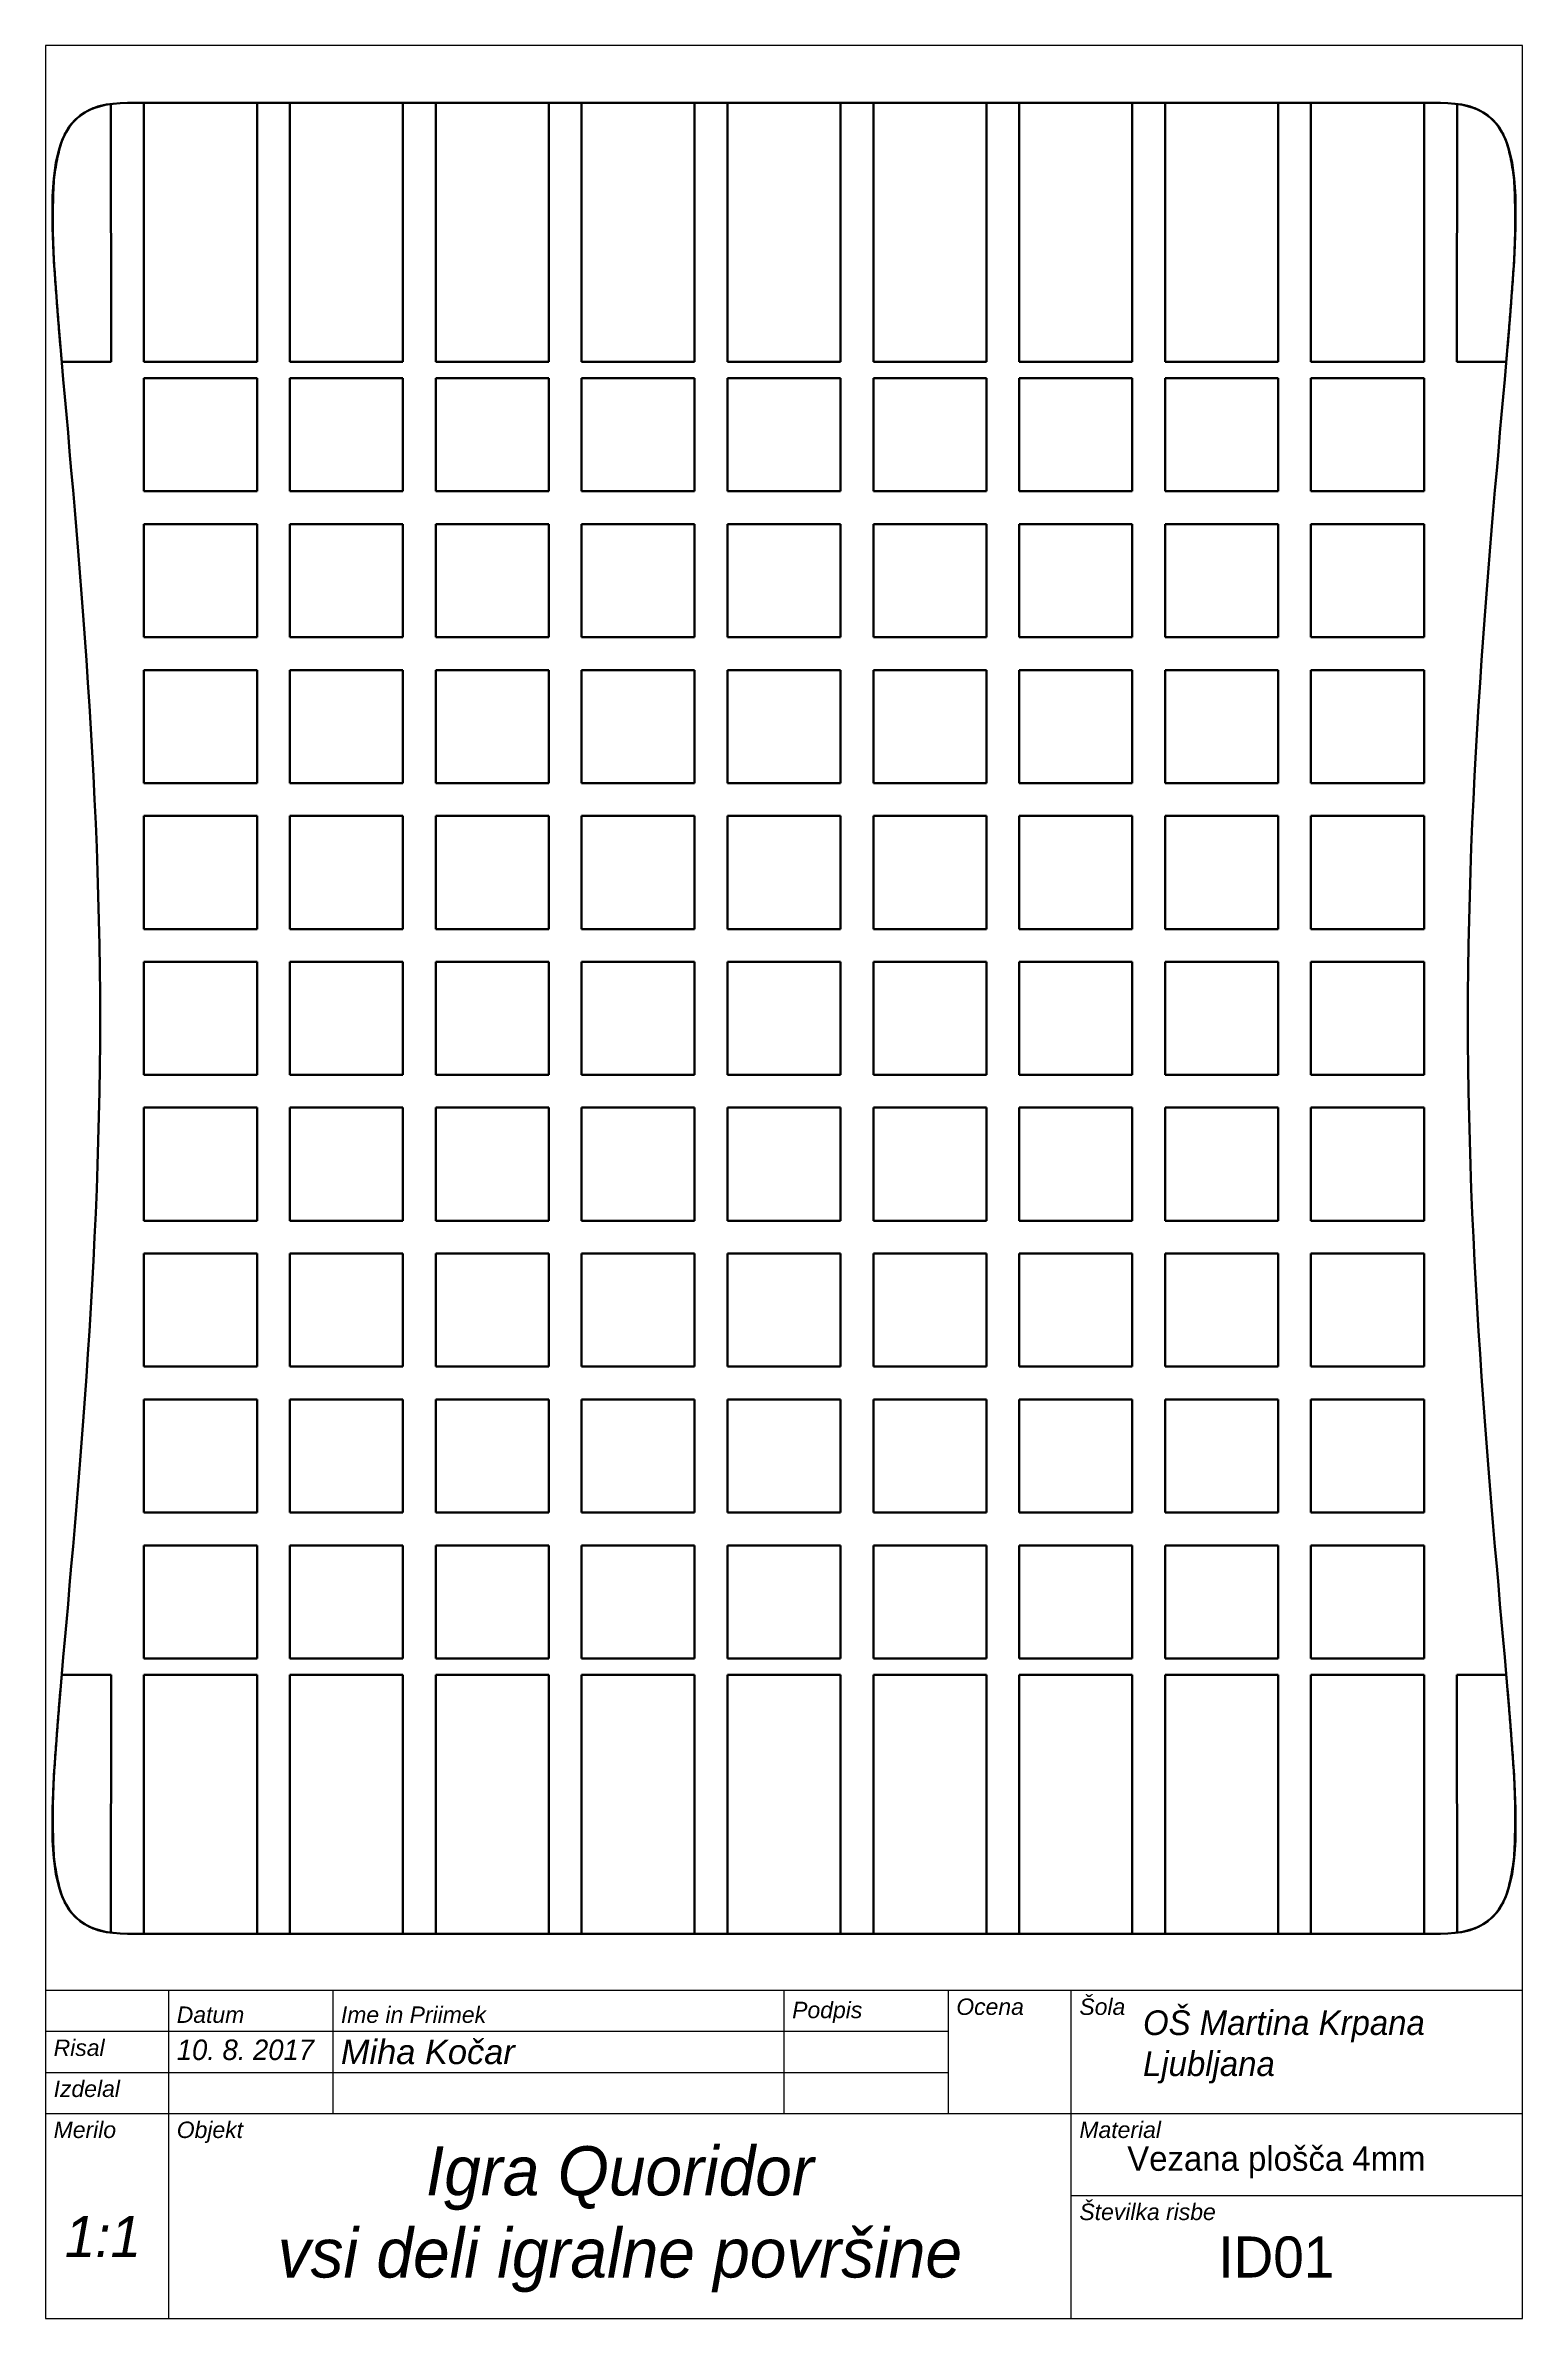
# Model space of a CAD drawing. Header units: millimetres. Extents: x 20 to 200, y 10 to 287.
import ezdxf

# ---------------------------------------------------------------- set-up
doc = ezdxf.new("R2010")
doc.units = ezdxf.units.MM
doc.layers.get('0').update_dxf_attribs({"lineweight": 25, "true_color": 0xffffff})
for name, color, linetype, lineweight, true_color in [('0. Besedilo_noge', 174, 'Continuous', 25, 0x000080), ('Dno', 30, 'Continuous', 100, 0xff7f00), ('Obroba_risbe', 252, 'Continuous', 30, 0xa0a0a4), ('Opis_noge', 252, 'Continuous', 25, 0xa0a0a4), ('Polje', 94, 'Continuous', 50, 0x008000), ('Stene', 14, 'Continuous', 70, 0x800000)]:
    doc.layers.add(name, color=color, linetype=linetype, lineweight=lineweight, true_color=true_color)
doc.styles.add('textstyle0', font='')
doc.styles.add('textstyle1', font='')
doc.styles.add('textstyle10', font='')
doc.styles.add('textstyle11', font='')
doc.styles.add('textstyle12', font='')
doc.styles.add('textstyle13', font='')
doc.styles.add('textstyle14', font='')
doc.styles.add('textstyle15', font='')
doc.styles.add('textstyle16', font='')
doc.styles.add('textstyle17', font='')
doc.styles.add('textstyle2', font='')
doc.styles.add('textstyle3', font='')
doc.styles.add('textstyle4', font='')
doc.styles.add('textstyle5', font='')
doc.styles.add('textstyle6', font='')
doc.styles.add('textstyle7', font='')
doc.styles.add('textstyle8', font='')
doc.styles.add('textstyle9', font='')
doc.styles.get('textstyle0').set_extended_font_data('Arial', italic=True)
doc.styles.get('textstyle1').set_extended_font_data('Arial', italic=True)
doc.styles.get('textstyle10').set_extended_font_data('Arial', italic=True)
doc.styles.get('textstyle11').set_extended_font_data('osifont', italic=True)
doc.styles.get('textstyle12').set_extended_font_data('Arial', italic=True)
doc.styles.get('textstyle13').set_extended_font_data('osifont', italic=True)
doc.styles.get('textstyle14').set_extended_font_data('osifont', italic=True)
doc.styles.get('textstyle15').set_extended_font_data('osifont', italic=True)
doc.styles.get('textstyle16').set_extended_font_data('osifont', italic=True)
doc.styles.get('textstyle17').set_extended_font_data('osifont', italic=True)
doc.styles.get('textstyle2').set_extended_font_data('Arial', italic=True)
doc.styles.get('textstyle3').set_extended_font_data('Arial', italic=True)
doc.styles.get('textstyle4').set_extended_font_data('Arial', italic=True)
doc.styles.get('textstyle5').set_extended_font_data('Arial', italic=True)
doc.styles.get('textstyle6').set_extended_font_data('Arial', italic=True)
doc.styles.get('textstyle7').set_extended_font_data('Arial', italic=True)
doc.styles.get('textstyle8').set_extended_font_data('Arial', italic=True)
doc.styles.get('textstyle9').set_extended_font_data('Arial', italic=True)

# ---------------------------------------------------------------- blocks, each defined once
blk = doc.blocks.new('cici_A4P')
at = {"layer": 'Obroba_risbe'}
for p, q in [((20, 287), (20, 10)), ((200, 287), (20, 287)), ((200, 10), (200, 287)), ((20, 50), (200, 50)), ((35, 50), (35, 10)), ((55, 50), (55, 35)), ((110, 50), (110, 35)), ((130, 50), (130, 35)), ((145, 10), (145, 50)), ((20, 45), (130, 45)), ((20, 40), (130, 40)), ((20, 35), (200, 35)), ((145, 25), (200, 25)), ((20, 10), (200, 10))]:
    blk.add_line(p, q, dxfattribs=at)
at = {"layer": '0. Besedilo_noge', "char_height": 1}
for s, insert, attachment_point, style in [('\\H3;OŠ Martina Krpana\\PLjubljana', (153.75, 47.55), 1, 'textstyle16'), ('\\H2.5;10. 8. 2017', (36, 44), 1, 'textstyle11'), ('\\H3;Miha Kočar', (56, 44), 1, 'textstyle12'), ('\\H6;Igra Quoridor\\Pvsi deli igralne površine', (90, 31), 2, 'textstyle17'), ('\\fosifont|b0|i0|c0|p0;\\H3;Vezana plošča 4mm', (170, 31), 2, 'textstyle15'), ('\\H5;1:1', (27, 20), 5, 'textstyle13'), ('\\fosifont|b0|i0|c0|p0;\\H5;ID01', (170, 20), 2, 'textstyle14')]:
    blk.add_mtext(s, dxfattribs=dict(at, insert=insert, attachment_point=attachment_point, style=style))
at = {"layer": 'Opis_noge', "char_height": 1}
for s, insert, attachment_point, style in [('\\H2;Datum', (36, 46), 7, 'textstyle4'), ('\\H2;Ime in Priimek', (56, 46), 7, 'textstyle10'), ('\\H2;Podpis', (111, 46), 7, 'textstyle9'), ('\\H2;Ocena', (131, 49), 1, 'textstyle8'), ('\\H2;Šola', (146, 49), 1, 'textstyle7'), ('\\H2;Risal', (21, 44), 1, 'textstyle2'), ('\\H2;Izdelal', (21, 39), 1, 'textstyle3'), ('\\H2;Merilo', (21, 34), 1, 'textstyle1'), ('\\H2;Objekt', (36, 34), 1, 'textstyle0'), ('\\H2;Material', (146, 34), 1, 'textstyle6'), ('\\H2;Številka risbe', (146, 24), 1, 'textstyle5')]:
    blk.add_mtext(s, dxfattribs=dict(at, insert=insert, attachment_point=attachment_point, style=style))

msp = doc.modelspace()

# ---------------------------------------------------------------- linework, layer by layer
at = {"layer": 'Dno'}
for p, q in [((30, 280), (190, 280)), ((30, 56.89), (190, 56.89))]:
    msp.add_line(p, q, dxfattribs=at)
for points in [[(30, 280), (20, 280), (20, 264.22), (30, 168.44), (20, 72.67), (20, 56.89), (30, 56.89)], [(190, 280), (200, 280), (200, 264.22), (190, 168.44), (200, 72.67), (200, 56.89), (190, 56.89)]]:
    msp.add_open_spline(points, degree=3, dxfattribs=at)
at = {"layer": 'Polje'}
for p, q in [((32, 246.44), (45.78, 246.44)), ((32, 232.67), (32, 246.44)), ((45.78, 246.44), (45.78, 232.67)), ((49.78, 246.44), (63.56, 246.44)), ((49.78, 232.67), (49.78, 246.44)), ((63.56, 246.44), (63.56, 232.67)), ((67.56, 246.44), (81.33, 246.44)), ((67.56, 232.67), (67.56, 246.44)), ((81.33, 246.44), (81.33, 232.67)), ((85.33, 246.44), (99.11, 246.44)), ((85.33, 232.67), (85.33, 246.44)), ((99.11, 246.44), (99.11, 232.67)), ((103.11, 246.44), (116.89, 246.44)), ((103.11, 232.67), (103.11, 246.44)), ((116.89, 246.44), (116.89, 232.67)), ((120.89, 246.44), (134.67, 246.44)), ((120.89, 232.67), (120.89, 246.44)), ((134.67, 246.44), (134.67, 232.67)), ((138.67, 246.44), (152.44, 246.44)), ((138.67, 232.67), (138.67, 246.44)), ((152.44, 246.44), (152.44, 232.67)), ((156.44, 246.44), (170.22, 246.44)), ((156.44, 232.67), (156.44, 246.44)), ((170.22, 246.44), (170.22, 232.67)), ((174.22, 246.44), (188, 246.44)), ((174.22, 232.67), (174.22, 246.44)), ((188, 246.44), (188, 232.67)), ((45.78, 232.67), (32, 232.67)), ((63.56, 232.67), (49.78, 232.67)), ((81.33, 232.67), (67.56, 232.67)), ((99.11, 232.67), (85.33, 232.67)), ((116.89, 232.67), (103.11, 232.67)), ((134.67, 232.67), (120.89, 232.67)), ((152.44, 232.67), (138.67, 232.67)), ((170.22, 232.67), (156.44, 232.67)), ((188, 232.67), (174.22, 232.67)), ((32, 228.67), (45.78, 228.67)), ((32, 214.89), (32, 228.67)), ((45.78, 228.67), (45.78, 214.89)), ((49.78, 228.67), (63.56, 228.67)), ((49.78, 214.89), (49.78, 228.67)), ((63.56, 228.67), (63.56, 214.89)), ((67.56, 228.67), (81.33, 228.67)), ((67.56, 214.89), (67.56, 228.67)), ((81.33, 228.67), (81.33, 214.89)), ((85.33, 228.67), (99.11, 228.67)), ((85.33, 214.89), (85.33, 228.67)), ((99.11, 228.67), (99.11, 214.89)), ((103.11, 228.67), (116.89, 228.67)), ((103.11, 214.89), (103.11, 228.67)), ((116.89, 228.67), (116.89, 214.89)), ((120.89, 228.67), (134.67, 228.67)), ((120.89, 214.89), (120.89, 228.67)), ((134.67, 228.67), (134.67, 214.89)), ((138.67, 228.67), (152.44, 228.67)), ((138.67, 214.89), (138.67, 228.67)), ((152.44, 228.67), (152.44, 214.89)), ((156.44, 228.67), (170.22, 228.67)), ((156.44, 214.89), (156.44, 228.67)), ((170.22, 228.67), (170.22, 214.89)), ((174.22, 228.67), (188, 228.67)), ((174.22, 214.89), (174.22, 228.67)), ((188, 228.67), (188, 214.89)), ((45.78, 214.89), (32, 214.89)), ((63.56, 214.89), (49.78, 214.89)), ((81.33, 214.89), (67.56, 214.89)), ((99.11, 214.89), (85.33, 214.89)), ((116.89, 214.89), (103.11, 214.89)), ((134.67, 214.89), (120.89, 214.89)), ((152.44, 214.89), (138.67, 214.89)), ((170.22, 214.89), (156.44, 214.89)), ((188, 214.89), (174.22, 214.89)), ((32, 210.89), (45.78, 210.89)), ((32, 197.11), (32, 210.89)), ((45.78, 210.89), (45.78, 197.11)), ((49.78, 210.89), (63.56, 210.89)), ((49.78, 197.11), (49.78, 210.89)), ((63.56, 210.89), (63.56, 197.11)), ((67.56, 210.89), (81.33, 210.89)), ((67.56, 197.11), (67.56, 210.89)), ((81.33, 210.89), (81.33, 197.11)), ((85.33, 210.89), (99.11, 210.89)), ((85.33, 197.11), (85.33, 210.89)), ((99.11, 210.89), (99.11, 197.11)), ((103.11, 210.89), (116.89, 210.89)), ((103.11, 197.11), (103.11, 210.89)), ((116.89, 210.89), (116.89, 197.11)), ((120.89, 210.89), (134.67, 210.89)), ((120.89, 197.11), (120.89, 210.89)), ((134.67, 210.89), (134.67, 197.11)), ((138.67, 210.89), (152.44, 210.89)), ((138.67, 197.11), (138.67, 210.89)), ((152.44, 210.89), (152.44, 197.11)), ((156.44, 210.89), (170.22, 210.89)), ((156.44, 197.11), (156.44, 210.89)), ((170.22, 210.89), (170.22, 197.11)), ((174.22, 210.89), (188, 210.89)), ((174.22, 197.11), (174.22, 210.89)), ((188, 210.89), (188, 197.11)), ((45.78, 197.11), (32, 197.11)), ((63.56, 197.11), (49.78, 197.11)), ((81.33, 197.11), (67.56, 197.11)), ((99.11, 197.11), (85.33, 197.11)), ((116.89, 197.11), (103.11, 197.11)), ((134.67, 197.11), (120.89, 197.11)), ((152.44, 197.11), (138.67, 197.11)), ((170.22, 197.11), (156.44, 197.11)), ((188, 197.11), (174.22, 197.11)), ((32, 193.11), (45.78, 193.11)), ((32, 179.33), (32, 193.11)), ((45.78, 193.11), (45.78, 179.33)), ((49.78, 193.11), (63.56, 193.11)), ((49.78, 179.33), (49.78, 193.11)), ((63.56, 193.11), (63.56, 179.33)), ((67.56, 193.11), (81.33, 193.11)), ((67.56, 179.33), (67.56, 193.11)), ((81.33, 193.11), (81.33, 179.33)), ((85.33, 193.11), (99.11, 193.11)), ((85.33, 179.33), (85.33, 193.11)), ((99.11, 193.11), (99.11, 179.33)), ((103.11, 193.11), (116.89, 193.11)), ((103.11, 179.33), (103.11, 193.11)), ((116.89, 193.11), (116.89, 179.33)), ((120.89, 193.11), (134.67, 193.11)), ((120.89, 179.33), (120.89, 193.11)), ((134.67, 193.11), (134.67, 179.33)), ((138.67, 193.11), (152.44, 193.11)), ((138.67, 179.33), (138.67, 193.11)), ((152.44, 193.11), (152.44, 179.33)), ((156.44, 193.11), (170.22, 193.11)), ((156.44, 179.33), (156.44, 193.11)), ((170.22, 193.11), (170.22, 179.33)), ((174.22, 193.11), (188, 193.11)), ((174.22, 179.33), (174.22, 193.11)), ((188, 193.11), (188, 179.33)), ((45.78, 179.33), (32, 179.33)), ((63.56, 179.33), (49.78, 179.33)), ((81.33, 179.33), (67.56, 179.33)), ((99.11, 179.33), (85.33, 179.33)), ((116.89, 179.33), (103.11, 179.33)), ((134.67, 179.33), (120.89, 179.33)), ((152.44, 179.33), (138.67, 179.33)), ((170.22, 179.33), (156.44, 179.33)), ((188, 179.33), (174.22, 179.33)), ((32, 175.33), (45.78, 175.33)), ((32, 161.56), (32, 175.33)), ((45.78, 175.33), (45.78, 161.56)), ((49.78, 175.33), (63.56, 175.33)), ((49.78, 161.56), (49.78, 175.33)), ((63.56, 175.33), (63.56, 161.56)), ((67.56, 175.33), (81.33, 175.33)), ((67.56, 161.56), (67.56, 175.33)), ((81.33, 175.33), (81.33, 161.56)), ((85.33, 175.33), (99.11, 175.33)), ((85.33, 161.56), (85.33, 175.33)), ((99.11, 175.33), (99.11, 161.56)), ((103.11, 175.33), (116.89, 175.33)), ((103.11, 161.56), (103.11, 175.33)), ((116.89, 175.33), (116.89, 161.56)), ((120.89, 175.33), (134.67, 175.33)), ((120.89, 161.56), (120.89, 175.33)), ((134.67, 175.33), (134.67, 161.56)), ((138.67, 175.33), (152.44, 175.33)), ((138.67, 161.56), (138.67, 175.33)), ((152.44, 175.33), (152.44, 161.56)), ((156.44, 175.33), (170.22, 175.33)), ((156.44, 161.56), (156.44, 175.33)), ((170.22, 175.33), (170.22, 161.56)), ((174.22, 175.33), (188, 175.33)), ((174.22, 161.56), (174.22, 175.33)), ((188, 175.33), (188, 161.56)), ((45.78, 161.56), (32, 161.56)), ((63.56, 161.56), (49.78, 161.56)), ((81.33, 161.56), (67.56, 161.56)), ((99.11, 161.56), (85.33, 161.56)), ((116.89, 161.56), (103.11, 161.56)), ((134.67, 161.56), (120.89, 161.56)), ((152.44, 161.56), (138.67, 161.56)), ((170.22, 161.56), (156.44, 161.56)), ((188, 161.56), (174.22, 161.56)), ((32, 157.56), (45.78, 157.56)), ((32, 143.78), (32, 157.56)), ((45.78, 157.56), (45.78, 143.78)), ((49.78, 157.56), (63.56, 157.56)), ((49.78, 143.78), (49.78, 157.56)), ((63.56, 157.56), (63.56, 143.78)), ((67.56, 157.56), (81.33, 157.56)), ((67.56, 143.78), (67.56, 157.56)), ((81.33, 157.56), (81.33, 143.78)), ((85.33, 157.56), (99.11, 157.56)), ((85.33, 143.78), (85.33, 157.56)), ((99.11, 157.56), (99.11, 143.78)), ((103.11, 157.56), (116.89, 157.56)), ((103.11, 143.78), (103.11, 157.56)), ((116.89, 157.56), (116.89, 143.78)), ((120.89, 157.56), (134.67, 157.56)), ((120.89, 143.78), (120.89, 157.56)), ((134.67, 157.56), (134.67, 143.78)), ((138.67, 157.56), (152.44, 157.56)), ((138.67, 143.78), (138.67, 157.56)), ((152.44, 157.56), (152.44, 143.78)), ((156.44, 157.56), (170.22, 157.56)), ((156.44, 143.78), (156.44, 157.56)), ((170.22, 157.56), (170.22, 143.78)), ((174.22, 157.56), (188, 157.56)), ((174.22, 143.78), (174.22, 157.56)), ((188, 157.56), (188, 143.78)), ((45.78, 143.78), (32, 143.78)), ((63.56, 143.78), (49.78, 143.78)), ((81.33, 143.78), (67.56, 143.78)), ((99.11, 143.78), (85.33, 143.78)), ((116.89, 143.78), (103.11, 143.78)), ((134.67, 143.78), (120.89, 143.78)), ((152.44, 143.78), (138.67, 143.78)), ((170.22, 143.78), (156.44, 143.78)), ((188, 143.78), (174.22, 143.78)), ((32, 139.78), (45.78, 139.78)), ((32, 126), (32, 139.78)), ((45.78, 139.78), (45.78, 126)), ((49.78, 139.78), (63.56, 139.78)), ((49.78, 126), (49.78, 139.78)), ((63.56, 139.78), (63.56, 126)), ((67.56, 139.78), (81.33, 139.78)), ((67.56, 126), (67.56, 139.78)), ((81.33, 139.78), (81.33, 126)), ((85.33, 139.78), (99.11, 139.78)), ((85.33, 126), (85.33, 139.78)), ((99.11, 139.78), (99.11, 126)), ((103.11, 139.78), (116.89, 139.78)), ((103.11, 126), (103.11, 139.78)), ((116.89, 139.78), (116.89, 126)), ((120.89, 139.78), (134.67, 139.78)), ((120.89, 126), (120.89, 139.78)), ((134.67, 139.78), (134.67, 126)), ((138.67, 139.78), (152.44, 139.78)), ((138.67, 126), (138.67, 139.78)), ((152.44, 139.78), (152.44, 126)), ((156.44, 139.78), (170.22, 139.78)), ((156.44, 126), (156.44, 139.78)), ((170.22, 139.78), (170.22, 126)), ((174.22, 139.78), (188, 139.78)), ((174.22, 126), (174.22, 139.78)), ((188, 139.78), (188, 126)), ((45.78, 126), (32, 126)), ((63.56, 126), (49.78, 126)), ((81.33, 126), (67.56, 126)), ((99.11, 126), (85.33, 126)), ((116.89, 126), (103.11, 126)), ((134.67, 126), (120.89, 126)), ((152.44, 126), (138.67, 126)), ((170.22, 126), (156.44, 126)), ((188, 126), (174.22, 126)), ((32, 122), (45.78, 122)), ((32, 108.22), (32, 122)), ((45.78, 122), (45.78, 108.22)), ((49.78, 122), (63.56, 122)), ((49.78, 108.22), (49.78, 122)), ((63.56, 122), (63.56, 108.22)), ((67.56, 122), (81.33, 122)), ((67.56, 108.22), (67.56, 122)), ((81.33, 122), (81.33, 108.22)), ((85.33, 122), (99.11, 122)), ((85.33, 108.22), (85.33, 122)), ((99.11, 122), (99.11, 108.22)), ((103.11, 122), (116.89, 122)), ((103.11, 108.22), (103.11, 122)), ((116.89, 122), (116.89, 108.22)), ((120.89, 122), (134.67, 122)), ((120.89, 108.22), (120.89, 122)), ((134.67, 122), (134.67, 108.22)), ((138.67, 122), (152.44, 122)), ((138.67, 108.22), (138.67, 122)), ((152.44, 122), (152.44, 108.22)), ((156.44, 122), (170.22, 122)), ((156.44, 108.22), (156.44, 122)), ((170.22, 122), (170.22, 108.22)), ((174.22, 122), (188, 122)), ((174.22, 108.22), (174.22, 122)), ((188, 122), (188, 108.22)), ((45.78, 108.22), (32, 108.22)), ((63.56, 108.22), (49.78, 108.22)), ((81.33, 108.22), (67.56, 108.22)), ((99.11, 108.22), (85.33, 108.22)), ((116.89, 108.22), (103.11, 108.22)), ((134.67, 108.22), (120.89, 108.22)), ((152.44, 108.22), (138.67, 108.22)), ((170.22, 108.22), (156.44, 108.22)), ((188, 108.22), (174.22, 108.22)), ((32, 104.22), (45.78, 104.22)), ((32, 90.44), (32, 104.22)), ((45.78, 104.22), (45.78, 90.44)), ((49.78, 104.22), (63.56, 104.22)), ((49.78, 90.44), (49.78, 104.22)), ((63.56, 104.22), (63.56, 90.44)), ((67.56, 104.22), (81.33, 104.22)), ((67.56, 90.44), (67.56, 104.22)), ((81.33, 104.22), (81.33, 90.44)), ((85.33, 104.22), (99.11, 104.22)), ((85.33, 90.44), (85.33, 104.22)), ((99.11, 104.22), (99.11, 90.44)), ((103.11, 104.22), (116.89, 104.22)), ((103.11, 90.44), (103.11, 104.22)), ((116.89, 104.22), (116.89, 90.44)), ((120.89, 104.22), (134.67, 104.22)), ((120.89, 90.44), (120.89, 104.22)), ((134.67, 104.22), (134.67, 90.44)), ((138.67, 104.22), (152.44, 104.22)), ((138.67, 90.44), (138.67, 104.22)), ((152.44, 104.22), (152.44, 90.44)), ((156.44, 104.22), (170.22, 104.22)), ((156.44, 90.44), (156.44, 104.22)), ((170.22, 104.22), (170.22, 90.44)), ((174.22, 104.22), (188, 104.22)), ((174.22, 90.44), (174.22, 104.22)), ((188, 104.22), (188, 90.44)), ((45.78, 90.44), (32, 90.44)), ((63.56, 90.44), (49.78, 90.44)), ((81.33, 90.44), (67.56, 90.44)), ((99.11, 90.44), (85.33, 90.44)), ((116.89, 90.44), (103.11, 90.44)), ((134.67, 90.44), (120.89, 90.44)), ((152.44, 90.44), (138.67, 90.44)), ((170.22, 90.44), (156.44, 90.44)), ((188, 90.44), (174.22, 90.44))]:
    msp.add_line(p, q, dxfattribs=at)
at = {"layer": 'Stene'}
for p, q in [((28, 248.44), (27.97, 279.85)), ((32, 280), (45.78, 280)), ((32, 248.44), (32, 280)), ((45.78, 280), (45.78, 248.44)), ((49.78, 280), (63.56, 280)), ((49.78, 248.44), (49.78, 280)), ((63.56, 280), (63.56, 248.44)), ((67.56, 280), (81.33, 280)), ((67.56, 248.44), (67.56, 280)), ((81.33, 280), (81.33, 248.44)), ((85.33, 280), (99.11, 280)), ((85.33, 248.44), (85.33, 280)), ((99.11, 280), (99.11, 248.44)), ((103.11, 280), (116.89, 280)), ((103.11, 248.44), (103.11, 280)), ((116.89, 280), (116.89, 248.44)), ((120.89, 280), (134.67, 280)), ((120.89, 248.44), (120.89, 280)), ((134.67, 280), (134.67, 248.44)), ((138.67, 280), (152.44, 280)), ((138.67, 248.44), (138.67, 280)), ((152.44, 280), (152.44, 248.44)), ((156.44, 280), (170.22, 280)), ((156.44, 248.44), (156.44, 280)), ((170.22, 280), (170.22, 248.44)), ((174.22, 280), (188, 280)), ((174.22, 248.44), (174.22, 280)), ((188, 280), (188, 248.44)), ((192, 248.44), (192.03, 279.85)), ((28, 248.45), (21.99, 248.45)), ((45.78, 248.44), (32, 248.44)), ((63.56, 248.44), (49.78, 248.44)), ((81.33, 248.44), (67.56, 248.44)), ((99.11, 248.44), (85.33, 248.44)), ((116.89, 248.44), (103.11, 248.44)), ((134.67, 248.44), (120.89, 248.44)), ((152.44, 248.44), (138.67, 248.44)), ((170.22, 248.44), (156.44, 248.44)), ((188, 248.44), (174.22, 248.44)), ((192, 248.45), (198.01, 248.45)), ((28, 88.44), (21.99, 88.44)), ((28, 88.44), (27.97, 57.04)), ((32, 88.44), (45.78, 88.44)), ((32, 56.89), (32, 88.44)), ((45.78, 88.44), (45.78, 56.89)), ((49.78, 88.44), (63.56, 88.44)), ((49.78, 56.89), (49.78, 88.44)), ((63.56, 88.44), (63.56, 56.89)), ((67.56, 88.44), (81.33, 88.44)), ((67.56, 56.89), (67.56, 88.44)), ((81.33, 88.44), (81.33, 56.89)), ((85.33, 88.44), (99.11, 88.44)), ((85.33, 56.89), (85.33, 88.44)), ((99.11, 88.44), (99.11, 56.89)), ((103.11, 88.44), (116.89, 88.44)), ((103.11, 56.89), (103.11, 88.44)), ((116.89, 88.44), (116.89, 56.89)), ((120.89, 88.44), (134.67, 88.44)), ((120.89, 56.89), (120.89, 88.44)), ((134.67, 88.44), (134.67, 56.89)), ((138.67, 88.44), (152.44, 88.44)), ((138.67, 56.89), (138.67, 88.44)), ((152.44, 88.44), (152.44, 56.89)), ((156.44, 88.44), (170.22, 88.44)), ((156.44, 56.89), (156.44, 88.44)), ((170.22, 88.44), (170.22, 56.89)), ((174.22, 88.44), (188, 88.44)), ((174.22, 56.89), (174.22, 88.44)), ((188, 88.44), (188, 56.89)), ((192, 88.44), (198.01, 88.44)), ((192, 88.44), (192.03, 57.04)), ((45.78, 56.89), (32, 56.89)), ((63.56, 56.89), (49.78, 56.89)), ((81.33, 56.89), (67.56, 56.89)), ((99.11, 56.89), (85.33, 56.89)), ((116.89, 56.89), (103.11, 56.89)), ((134.67, 56.89), (120.89, 56.89)), ((152.44, 56.89), (138.67, 56.89)), ((170.22, 56.89), (156.44, 56.89)), ((188, 56.89), (174.22, 56.89))]:
    msp.add_line(p, q, dxfattribs=at)
for points in [[(27.97, 279.85), (26.65, 279.69), (25.3, 279.2), (23.4, 277.9), (22.2, 276.1), (21.6, 274.1), (21.1, 271.5), (20.9, 269.1), (20.9, 263.3), (21, 261.3), (21.2, 258.2), (21.4, 255.5), (21.6, 253), (21.8, 250.6), (21.99, 248.45)], [(192.03, 279.85), (193.35, 279.69), (194.7, 279.2), (196.6, 277.9), (197.8, 276.1), (198.4, 274.1), (198.9, 271.5), (199.1, 269.1), (199.1, 263.3), (199, 261.3), (198.8, 258.2), (198.6, 255.5), (198.4, 253), (198.2, 250.6), (198.01, 248.45)], [(27.97, 57.04), (26.65, 57.2), (25.3, 57.69), (23.4, 58.99), (22.2, 60.79), (21.6, 62.79), (21.1, 65.39), (20.9, 67.79), (20.9, 73.59), (21, 75.59), (21.2, 78.69), (21.4, 81.39), (21.6, 83.89), (21.8, 86.29), (21.99, 88.44)], [(192.03, 57.04), (193.35, 57.2), (194.7, 57.69), (196.6, 58.99), (197.8, 60.79), (198.4, 62.79), (198.9, 65.39), (199.1, 67.79), (199.1, 73.59), (199, 75.59), (198.8, 78.69), (198.6, 81.39), (198.4, 83.89), (198.2, 86.29), (198.01, 88.44)]]:
    msp.add_open_spline(points, degree=3, dxfattribs=at)

# ---------------------------------------------------------------- block references
msp.add_blockref('cici_A4P', (0, 0))

doc.saveas('drawing.dxf')
